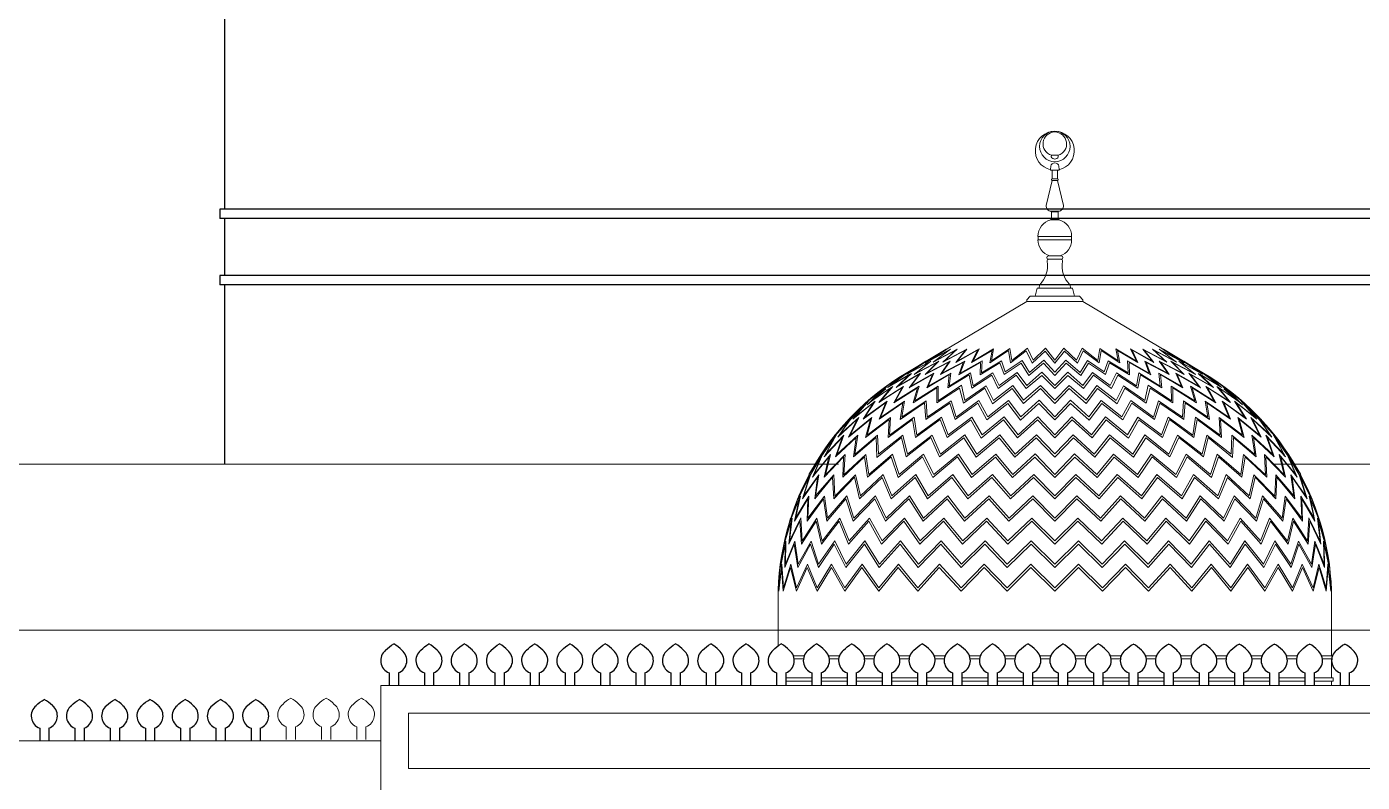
# Model space of a CAD drawing. Header units: inches. Extents: x -6210 to 141093, y -2740 to 21225.
# Drawn here: x 83499.3 to 83788.9, y -128.9 to 34.9 of the extents above; entities that cross this region are included whole.
import ezdxf

# ---------------------------------------------------------------- set-up
doc = ezdxf.new("R2010")
doc.units = ezdxf.units.IN
doc.header["$LTSCALE"] = 100
doc.header["$MEASUREMENT"] = 0
for name, color, linetype in [('car area', 53, 'Continuous'), ('dome', 40, 'Continuous'), ('pattern', 24, 'Continuous')]:
    doc.layers.add(name, color=color, linetype=linetype)

# ---------------------------------------------------------------- blocks, each defined once
blk = doc.blocks.new('A$C7441049B')
at = {"layer": 'pattern', "color": 6, "linetype": 'ByBlock', "lineweight": 25, "ltscale": 0.07}
for p, q in [((6.14, 2.75, -0.01), (6.14, 0)), ((8.14, 2.75, -0.01), (8.14, 0)), ((13.77, 2.75, -0.01), (13.77, 0, 0)), ((15.77, 2.75, -0.01), (15.77, 0, 0)), ((21.41, 2.75, -0.01), (21.41, 0, 0)), ((23.41, 2.75, -0.01), (23.41, 0, 0)), ((29.05, 2.75, -0.01), (29.05, 0)), ((31.05, 2.75, -0.01), (31.05, 0)), ((36.69, 2.75, -0.01), (36.69, 0, 0)), ((38.69, 2.75, -0.01), (38.69, 0, 0)), ((44.32, 2.75, -0.01), (44.32, 0)), ((46.32, 2.75, -0.01), (46.32, 0)), ((51.96, 2.75, -0.01), (51.96, 0)), ((53.96, 2.75, -0.01), (53.96, 0))]:
    blk.add_line(p, q, dxfattribs=at)
for centre, start, end in [((7.14, 5.41, -0.01), 128.2986, 249.4118), ((7.14, 5.41, -0.01), 290.5882, 51.7014), ((14.77, 5.41, -0.01), 128.2986, 249.4118), ((14.77, 5.41, -0.01), 290.5882, 51.7014), ((22.41, 5.41, -0.01), 128.2986, 249.4118), ((22.41, 5.41, -0.01), 290.5882, 51.7014), ((30.05, 5.41, -0.01), 128.2986, 249.4118), ((30.05, 5.41, -0.01), 290.5882, 51.7014), ((37.69, 5.41, -0.01), 128.2986, 249.4118), ((37.69, 5.41, -0.01), 290.5882, 51.7014), ((45.32, 5.41, -0.01), 128.2986, 249.4118), ((45.32, 5.41, -0.01), 290.5882, 51.7014), ((52.96, 5.41, -0.01), 128.2986, 249.4118), ((52.96, 5.41, -0.01), 290.5882, 51.7014)]:
    blk.add_arc(centre, 2.84, start, end, dxfattribs=at)
at = {"layer": 'pattern', "color": 6, "linetype": 'ByBlock', "lineweight": 25, "ltscale": 0.07, "extrusion": (0, 0, -1)}
for centre in [(10.06, 3.36, -0.01), (17.7, 3.36, -0.01), (25.34, 3.36, -0.01), (32.97, 3.36, -0.01), (40.61, 3.36, -0.01), (48.25, 3.36, -0.01), (55.89, 3.36, -0.01)]:
    blk.add_ellipse(centre, major_axis=(5.41, 3.32), ratio=1, start_param=4.432426, end_param=4.784303, dxfattribs=at)
at = {"layer": 'pattern', "color": 6, "linetype": 'ByBlock', "lineweight": 25, "ltscale": 0.07}
for centre in [(4.21, 3.36, -0.01), (11.85, 3.36, -0.01), (19.49, 3.36, -0.01), (27.13, 3.36, -0.01), (34.76, 3.36, -0.01), (42.4, 3.36, -0.01), (50.04, 3.36, -0.01)]:
    blk.add_ellipse(centre, major_axis=(-5.41, 3.32), ratio=1, start_param=4.432426, end_param=4.784303, dxfattribs=at)
blk = doc.blocks.new('dome')
at = {"layer": 'dome', "ltscale": 0.5}
for p, q in [((86039.46, 336.51, -0.03), (86039.46, 311.87, -0.03)), ((86280.14, 311.87, -0.03), (86038.77, 311.87, -0.03)), ((86038.77, 311.87, -0.03), (86038.77, 310.5, -0.03)), ((86280.14, 310.5, -0.03), (86038.77, 310.5, -0.03)), ((86039.46, 310.5, -0.03), (86039.46, 302.28, -0.03)), ((86280.14, 302.28, -0.03), (86038.77, 302.28, -0.03)), ((86038.77, 302.28, -0.03), (86038.77, 300.91, -0.03)), ((86280.14, 300.91, -0.03), (86038.77, 300.91, -0.03)), ((86039.46, 300.91, -0.03), (86039.46, 275, -0.03))]:
    blk.add_line(p, q, dxfattribs=at)
blk.add_arc((86153.31, 336.7, -0.03), 113.86, 120.825, 180.0925, dxfattribs=at)

msp = doc.modelspace()

# ---------------------------------------------------------------- linework, layer by layer
at = {"layer": 'car area', "linetype": 'Continuous', "lineweight": 0}
for p, q in [((83721.44445, 6.69961), (83721.46419, 7.03513)), ((83721.46419, 7.03513), (83722.20638, 7.03513)), ((83722.94856, 7.03513), (83722.20638, 7.03513)), ((83722.9683, 6.69961), (83722.94856, 7.03513)), ((83721.2842, 3.9753), (83721.3245, 4.66045)), ((83722.23175, 3.77987), (83721.46847, 3.77987)), ((83721.64189, 1.93395), (83721.64189, 3.77987)), ((83722.181, 3.77987), (83722.94428, 3.77987)), ((83722.77086, 1.93395), (83722.77086, 3.77987)), ((83723.12855, 3.9753), (83723.08825, 4.66045)), ((83720.3455, -3.85965), (83721.64189, 1.56477)), ((83722.20638, 1.93395), (83721.64189, 1.93395)), ((83722.20638, 1.56477), (83721.64189, 1.56477)), ((83722.20638, 1.93395), (83722.77086, 1.93395)), ((83722.20638, 1.56477), (83722.77086, 1.56477)), ((83724.06725, -3.85965), (83722.77086, 1.56477)), ((83721.44724, -5.26513), (83721.44724, -5.08054)), ((83722.20638, -5.08054), (83721.44724, -5.08054)), ((83722.20638, -5.26513), (83721.44724, -5.26513)), ((83721.49339, -6.74187), (83721.49339, -5.26513)), ((83722.20638, -5.08054), (83722.96551, -5.08054)), ((83722.20638, -5.26513), (83722.96551, -5.26513)), ((83722.91937, -6.74187), (83722.91937, -5.26513)), ((83722.96551, -5.26513), (83722.96551, -5.08054)), ((83721.3088, -6.97573), (83721.3088, -6.74187)), ((83722.20638, -6.74187), (83721.3088, -6.74187)), ((83722.20638, -6.97573), (83721.3088, -6.97573)), ((83722.20638, -6.74187), (83723.10396, -6.74187)), ((83722.20638, -6.97573), (83723.10396, -6.97573)), ((83723.10396, -6.97573), (83723.10396, -6.74187)), ((83722.20638, -10.5466), (83718.55426, -10.5466)), ((83722.20638, -11.28497), (83718.55426, -11.28497)), ((83718.6004, -11.28497), (83718.6004, -10.5466)), ((83722.20638, -10.5466), (83725.8585, -10.5466)), ((83722.20638, -11.28497), (83725.8585, -11.28497)), ((83725.81235, -11.28497), (83725.81235, -10.5466)), ((83722.20638, -14.79222), (83720.91302, -14.79222)), ((83722.20638, -15.53059), (83720.91302, -15.53059)), ((83722.20638, -14.79222), (83723.49974, -14.79222)), ((83722.20638, -15.53059), (83723.49974, -15.53059)), ((83717.95537, -23.53421), (83718.37232, -21.77505)), ((83718.37232, -21.77505), (83726.04043, -21.77505)), ((83718.75173, -21.77505), (83718.92674, -21.03668)), ((83725.48601, -21.03668), (83718.92674, -21.03668)), ((83725.66102, -21.77505), (83725.48601, -21.03668)), ((83726.45739, -23.53421), (83726.04043, -21.77505)), ((83716.10966, -24.65344), (83689.96362, -40.19091)), ((83716.10966, -24.28426), (83716.84803, -23.53421)), ((83716.10966, -24.65344), (83716.10966, -24.28426)), ((83728.30309, -24.65344), (83716.10966, -24.65344)), ((83716.84803, -23.53421), (83727.56472, -23.53421)), ((83728.30309, -24.28426), (83727.56472, -23.53421)), ((83728.30309, -24.65344), (83728.30309, -24.28426)), ((83728.30309, -24.65344), (83754.44913, -40.19091)), ((83385.26367, -59.92484), (83576.07449, -59.92484)), ((83576.07449, -59.92484), (83675.33009, -59.92484)), ((83769.44467, -59.92484), (84060.53987, -59.92484)), ((83774.14731, -59.92484), (84055.62797, -59.92484)), ((83662.20638, -89.16943), (83662.20638, -99.3425)), ((83782.20638, -89.16943), (83782.20638, -101.49289)), ((83072.70638, -95.92484), (84371.70638, -95.92484)), ((83667.87016, -101.49289), (83665.53604, -101.49289)), ((83667.69883, -102.17753), (83665.70737, -102.17753)), ((83675.50766, -101.49289), (83673.17353, -101.49289)), ((83675.33633, -102.17753), (83673.34487, -102.17753)), ((83683.13388, -101.49289), (83680.81103, -101.49289)), ((83682.96171, -102.17753), (83680.98237, -102.17753)), ((83690.77138, -101.49289), (83688.4348, -101.49289)), ((83690.59921, -102.17753), (83688.60698, -102.17753)), ((83698.40888, -101.49289), (83696.0723, -101.49289)), ((83698.23671, -102.17753), (83696.24448, -102.17753)), ((83706.04638, -101.49289), (83703.70981, -101.49289)), ((83705.87421, -102.17753), (83703.88198, -102.17753)), ((83713.68388, -101.49289), (83711.3473, -101.49289)), ((83713.51171, -102.17753), (83711.51948, -102.17753)), ((83721.32138, -101.49289), (83718.98481, -101.49289)), ((83721.14921, -102.17753), (83719.15698, -102.17753)), ((83728.95888, -101.49289), (83726.6223, -101.49289)), ((83728.78671, -102.17753), (83726.79448, -102.17753)), ((83736.58511, -101.49289), (83734.2598, -101.49289)), ((83736.41209, -102.17753), (83734.43198, -102.17753)), ((83744.22261, -101.49289), (83741.88358, -101.49289)), ((83744.04959, -102.17753), (83742.05659, -102.17753)), ((83751.86011, -101.49289), (83749.52108, -101.49289)), ((83751.68709, -102.17753), (83749.69409, -102.17753)), ((83759.49761, -101.49289), (83757.15858, -101.49289)), ((83759.32459, -102.17753), (83757.33159, -102.17753)), ((83767.1351, -101.49289), (83764.79608, -101.49289)), ((83766.96209, -102.17753), (83764.96909, -102.17753)), ((83774.77261, -101.49289), (83772.43359, -101.49289)), ((83774.59959, -102.17753), (83772.60659, -102.17753)), ((83782.41011, -101.49289), (83780.07108, -101.49289)), ((83782.23709, -102.17753), (83780.24409, -102.17753)), ((83782.20638, -102.17753), (83782.20638, -106.28535)), ((83661.86406, -106.28535), (83661.86406, -106.96998)), ((83661.88435, -106.28535), (83661.86406, -106.28535)), ((83661.88435, -106.96998), (83661.86406, -106.96998)), ((83669.52185, -106.28535), (83663.88435, -106.28535)), ((83669.52185, -106.96998), (83663.88435, -106.96998)), ((83677.15935, -106.28535), (83671.52185, -106.28535)), ((83677.15935, -106.96998), (83671.52185, -106.96998)), ((83684.78435, -106.28535), (83679.15935, -106.28535)), ((83684.78435, -106.96998), (83679.15935, -106.96998)), ((83692.42185, -106.28535), (83686.78435, -106.28535)), ((83692.42185, -106.96998), (83686.78435, -106.96998)), ((83700.05935, -106.28535), (83694.42185, -106.28535)), ((83700.05935, -106.96998), (83694.42185, -106.96998)), ((83707.69685, -106.28535), (83702.05935, -106.28535)), ((83707.69685, -106.96998), (83702.05935, -106.96998)), ((83715.33435, -106.28535), (83709.69685, -106.28535)), ((83715.33435, -106.96998), (83709.69685, -106.96998)), ((83722.97185, -106.28535), (83717.33435, -106.28535)), ((83722.97185, -106.96998), (83717.33435, -106.96998)), ((83730.60935, -106.28535), (83724.97185, -106.28535)), ((83730.60935, -106.96998), (83724.97185, -106.96998)), ((83738.23434, -106.28535), (83732.60935, -106.28535)), ((83738.23434, -106.96998), (83732.60935, -106.96998)), ((83745.87184, -106.28535), (83740.23434, -106.28535)), ((83745.87184, -106.96998), (83740.23434, -106.96998)), ((83753.50934, -106.28535), (83747.87184, -106.28535)), ((83753.50934, -106.96998), (83747.87184, -106.96998)), ((83761.14684, -106.28535), (83755.50934, -106.28535)), ((83761.14684, -106.96998), (83755.50934, -106.96998)), ((83768.78434, -106.28535), (83763.14684, -106.28535)), ((83768.78434, -106.96998), (83763.14684, -106.96998)), ((83776.42184, -106.28535), (83770.78434, -106.28535)), ((83776.42184, -106.96998), (83770.78434, -106.96998)), ((83782.5487, -106.28535), (83778.42184, -106.28535)), ((83782.5487, -106.96998), (83778.42184, -106.96998)), ((83782.20638, -106.96998), (83782.20638, -107.92484)), ((83782.5487, -106.28535), (83782.5487, -106.96998)), ((83576.07449, -107.92484), (83903.07449, -107.92484)), ((83576.07449, -155.92484), (83576.07449, -107.92484)), ((83582.07449, -113.92484), (83897.07449, -113.92484)), ((83582.07449, -125.92484), (83582.07449, -113.92484)), ((83555.5811, -116.91721, -0.02628), (83555.5811, -119.66282, -0.01401)), ((83557.5811, -116.91721, -0.02628), (83557.5811, -119.66282, -0.01401)), ((83563.2186, -116.91721, -0.02628), (83563.2186, -119.66282, -0.01401)), ((83565.2186, -116.91721, -0.02628), (83565.2186, -119.66282, -0.01401)), ((83570.8561, -116.9172, -0.02628), (83570.8561, -119.66281, -0.01401)), ((83572.8561, -116.9172, -0.02628), (83572.8561, -119.66281, -0.01401)), ((83072.70638, -119.92484), (83576.07449, -119.92484)), ((83582.07449, -125.92484), (83897.07449, -125.92484))]:
    msp.add_line(p, q, dxfattribs=at)
for points in [[(83722.20638, -40.01949), (83719.83807, -37.402), (83716.72618, -40.04249), (83715.15156, -37.44834), (83711.47069, -39.93209), (83710.6384, -37.508), (83706.32386, -40.14494), (83706.44512, -37.55802), (83701.72269, -40.18675), (83702.71075, -37.5938), (83697.73602, -40.20919), (83699.55398, -37.61782), (83694.45586, -40.23729), (83697.07163, -37.63331), (83691.99906, -40.25603), (83695.33834, -37.64263), (83690.4432, -40.26683), (83694.40666, -37.64664), (83690.0033, -40.28035), (83694.24283, -37.64796)], [(83722.20638, -38.07962), (83720.12053, -35.44945), (83717.29955, -38.05336), (83716.0304, -35.40311), (83712.57027, -37.99612), (83712.18586, -35.30378), (83708.12541, -37.97678), (83708.60471, -35.29342), (83704.17109, -37.89701), (83705.46047, -35.25765), (83700.72121, -37.86754), (83702.80992, -35.23363), (83697.90295, -37.84814), (83700.72791, -35.21813), (83695.79747, -37.83597), (83699.27471, -35.20882), (83694.4663, -37.82915), (83698.4929, -35.20425), (83694.12795, -38.03405), (83698.35589, -35.20633)], [(83722.20638, -37.39498), (83720.21754, -34.77884), (83717.48175, -37.42124), (83716.27873, -34.82518), (83712.88161, -37.44796), (83712.47997, -34.88484), (83708.49266, -37.5348), (83708.94665, -34.93487), (83704.51264, -37.57759), (83705.79829, -34.97064), (83701.0536, -37.60706), (83703.13627, -34.99466), (83698.22161, -37.5926), (83701.04277, -35.01015), (83696.10757, -37.63863), (83699.58095, -35.01947), (83694.76912, -37.64577), (83698.7944, -35.02404), (83694.30605, -37.64767), (83698.65701, -35.02481)], [(83722.20638, -37.39498), (83724.19522, -34.77884), (83726.931, -37.42124), (83728.13402, -34.82518), (83731.53114, -37.44796), (83731.93279, -34.88484), (83735.92009, -37.5348), (83735.46611, -34.93487), (83739.90011, -37.57759), (83738.61446, -34.97064), (83743.35915, -37.60706), (83741.27649, -34.99466), (83746.19115, -37.5926), (83743.36999, -35.01015), (83748.30518, -37.63863), (83744.83181, -35.01947), (83749.64363, -37.64577), (83745.61835, -35.02404), (83750.1067, -37.64767), (83745.75575, -35.02481)], [(83722.20638, -38.07962), (83724.29223, -35.44945), (83727.11321, -38.05336), (83728.38236, -35.40311), (83731.84248, -37.99612), (83732.2269, -35.30378), (83736.28735, -37.97678), (83735.80804, -35.29342), (83740.24166, -37.89701), (83738.95228, -35.25765), (83743.69155, -37.86754), (83741.60283, -35.23363), (83746.5098, -37.84814), (83743.68484, -35.21813), (83748.61528, -37.83597), (83745.13804, -35.20882), (83749.94645, -37.82915), (83745.91986, -35.20425), (83750.2848, -38.03405), (83746.05687, -35.20633)], [(83722.20638, -40.01949), (83724.57468, -37.402), (83727.68657, -40.04249), (83729.2612, -37.44834), (83732.94207, -39.93209), (83733.77436, -37.508), (83738.0889, -40.14494), (83737.96764, -37.55802), (83742.69006, -40.18675), (83741.702, -37.5938), (83746.67673, -40.20919), (83744.85877, -37.61782), (83749.95689, -40.23729), (83747.34113, -37.63331), (83752.41369, -40.25603), (83749.07441, -37.64263), (83753.96956, -40.26683), (83750.00609, -37.64664), (83754.40945, -40.28035), (83750.16992, -37.64796)], [(83722.20638, -43.5564), (83719.41624, -40.70413), (83715.98452, -43.54318), (83713.81744, -40.67193), (83709.93902, -43.50927), (83708.51769, -40.62631), (83704.22667, -43.46629), (83703.6364, -40.57726), (83699.00439, -43.42477), (83699.31116, -40.5342), (83694.43171, -43.39085), (83695.663, -40.50091), (83690.6479, -43.36562), (83692.79577, -40.47751), (83687.78945, -43.34865), (83690.79321, -40.46278), (83685.96668, -43.33879), (83689.71439, -40.45594), (83685.32795, -43.33541), (83689.52543, -40.47688)], [(83722.20638, -42.87176), (83719.41624, -40.01949), (83716.1172, -42.8853), (83714.02659, -40.06634), (83710.17595, -42.91988), (83708.80464, -40.12003), (83704.52903, -42.96348), (83703.95693, -40.16719), (83699.3379, -43.00531), (83699.639, -40.20354), (83694.7739, -43.0393), (83695.99891, -40.2245), (83690.98773, -43.06447), (83693.11906, -40.24774), (83688.12345, -43.08136), (83691.10475, -40.26234), (83686.29564, -43.09114), (83690.02262, -40.26785), (83685.6549, -43.0945), (83689.83005, -40.27086)], [(83722.20638, -40.70413), (83719.74106, -38.0726), (83716.57596, -40.68902), (83714.90322, -38.02626), (83711.19851, -40.47906), (83710.31644, -37.9666), (83706.01574, -40.60148), (83706.10319, -37.91658), (83701.39615, -40.55446), (83702.37293, -37.88081), (83697.39552, -40.51627), (83699.22764, -37.85679), (83694.12602, -40.48803), (83696.75677, -37.84129), (83691.68206, -40.46915), (83695.0321, -37.83197), (83690.13594, -40.45824), (83694.10371, -37.82772), (83689.59978, -40.45451), (83693.94194, -37.82677)], [(83722.20638, -40.70413), (83724.67169, -38.0726), (83727.83679, -40.68902), (83729.50953, -38.02626), (83733.21424, -40.47906), (83734.09632, -37.9666), (83738.39701, -40.60148), (83738.30957, -37.91658), (83743.0166, -40.55446), (83742.03982, -37.88081), (83747.01723, -40.51627), (83745.18512, -37.85679), (83750.28673, -40.48803), (83747.65598, -37.84129), (83752.73069, -40.46915), (83749.38065, -37.83197), (83754.27681, -40.45824), (83750.30904, -37.82772), (83754.81297, -40.45451), (83750.47082, -37.82677)], [(83722.20638, -42.87176), (83724.99652, -40.01949), (83728.29556, -42.8853), (83730.38616, -40.06634), (83734.2368, -42.91988), (83735.60812, -40.12003), (83739.88372, -42.96348), (83740.45583, -40.16719), (83745.07486, -43.00531), (83744.77376, -40.20354), (83749.63886, -43.0393), (83748.41384, -40.2245), (83753.42502, -43.06447), (83751.29369, -40.24774), (83756.28931, -43.08136), (83753.30801, -40.26234), (83758.11711, -43.09114), (83754.39013, -40.26785), (83758.75786, -43.0945), (83754.5827, -40.27086)], [(83722.20638, -43.5564), (83724.99652, -40.70413), (83728.42824, -43.54318), (83730.59531, -40.67193), (83734.47373, -43.50927), (83735.89506, -40.62631), (83740.18608, -43.46629), (83740.77635, -40.57726), (83745.40837, -43.42477), (83745.10159, -40.5342), (83749.98105, -43.39085), (83748.74975, -40.50091), (83753.76486, -43.36562), (83751.61698, -40.47751), (83756.6233, -43.34865), (83753.61954, -40.46278), (83758.44608, -43.33879), (83754.69836, -40.45594), (83759.08481, -43.33541), (83754.88732, -40.47688)], [(83722.20638, -46.78179), (83719.1198, -43.5564), (83715.4262, -46.78179), (83712.93113, -43.52819), (83708.66749, -46.8507), (83707.03095, -43.48814), (83702.39199, -46.70486), (83701.54559, -43.44492), (83696.59441, -46.66917), (83696.61015, -43.42863), (83691.50401, -46.63976), (83692.4321, -43.37714), (83687.28098, -46.61774), (83689.09541, -43.35618), (83684.08715, -46.6028), (83686.74298, -43.3429), (83682.04983, -46.59407), (83685.58231, -43.63289), (83681.52618, -47.07622), (83685.09907, -43.48253)], [(83722.20638, -46.09716), (83719.1198, -42.87176), (83715.4262, -46.09716), (83713.12036, -42.90061), (83708.9285, -46.13825), (83707.30549, -42.94135), (83702.67878, -46.17565), (83701.97603, -42.83083), (83696.91678, -46.21172), (83696.94978, -43.04506), (83691.84169, -46.24128), (83692.77393, -43.05299), (83687.62308, -46.26333), (83689.43242, -43.07387), (83684.429, -46.27823), (83687.07419, -43.08707), (83682.39033, -46.28693), (83685.79614, -43.09369), (83681.67328, -46.28992), (83685.57221, -43.09481)], [(83722.20638, -46.09716), (83725.29296, -42.87176), (83728.98655, -46.09716), (83731.29239, -42.90061), (83735.48426, -46.13825), (83737.10727, -42.94135), (83741.73398, -46.17565), (83742.43672, -42.83083), (83747.49597, -46.21172), (83747.46297, -43.04506), (83752.57107, -46.24128), (83751.63882, -43.05299), (83756.78968, -46.26333), (83754.98033, -43.07387), (83759.98375, -46.27823), (83757.33857, -43.08707), (83762.02242, -46.28693), (83758.61662, -43.09369), (83762.73947, -46.28992), (83758.84055, -43.09481)], [(83722.20638, -46.78179), (83725.29296, -43.5564), (83728.98655, -46.78179), (83731.48162, -43.52819), (83735.74527, -46.8507), (83737.38181, -43.48814), (83742.02077, -46.70486), (83742.86717, -43.44492), (83747.81835, -46.66917), (83747.8026, -43.42863), (83752.90874, -46.63976), (83751.98066, -43.37714), (83757.13178, -46.61774), (83755.31734, -43.35618), (83760.32561, -46.6028), (83757.66978, -43.3429), (83762.36292, -46.59407), (83758.83044, -43.63289), (83762.88658, -47.07622), (83759.31368, -43.48253)], [(83722.20638, -49.66943), (83718.83997, -46.10011), (83714.85128, -49.67894), (83712.18161, -46.12177), (83707.67611, -49.70339), (83705.75358, -46.15664), (83700.84362, -49.73447), (83699.72683, -46.19422), (83694.55185, -49.76467), (83694.28491, -46.22738), (83689.02311, -49.78966), (83689.61394, -46.25325), (83684.43763, -49.80849), (83685.88887, -46.27161), (83680.9743, -49.82134), (83683.25869, -46.2833), (83678.76823, -49.82889), (83681.83323, -46.28919), (83677.99151, -49.83151), (83681.58348, -46.29019)], [(83722.20638, -49.66943), (83725.57279, -46.10011), (83729.56147, -49.67894), (83732.23114, -46.12177), (83736.73665, -49.70339), (83738.65917, -46.15664), (83743.56913, -49.73447), (83744.68592, -46.19422), (83749.86091, -49.76467), (83750.12784, -46.22738), (83755.38964, -49.78966), (83754.79881, -46.25325), (83759.97512, -49.80849), (83758.52389, -46.27161), (83763.43846, -49.82134), (83761.15406, -46.2833), (83765.64453, -49.82889), (83762.57953, -46.28919), (83766.42125, -49.83151), (83762.82927, -46.29019)], [(83722.20638, -50.35407), (83718.77708, -46.77892), (83714.73522, -50.37085), (83712.00574, -46.75778), (83707.47264, -50.32099), (83705.49527, -46.72358), (83700.57623, -50.29052), (83699.41912, -46.68651), (83694.24601, -50.26075), (83693.95304, -46.65361), (83688.69697, -50.23597), (83689.27315, -46.62782), (83684.10182, -50.21724), (83685.54658, -46.60944), (83680.63442, -50.20441), (83682.91752, -46.59771), (83678.42687, -50.19685), (83681.49322, -46.59179), (83677.82096, -50.35407), (83681.23012, -46.63857)], [(83722.20638, -50.35407), (83725.63567, -46.77892), (83729.67753, -50.37085), (83732.40701, -46.75778), (83736.94011, -50.32099), (83738.91748, -46.72358), (83743.83652, -50.29052), (83744.99364, -46.68651), (83750.16674, -50.26075), (83750.45971, -46.65361), (83755.71578, -50.23597), (83755.13961, -46.62782), (83760.31093, -50.21724), (83758.86617, -46.60944), (83763.77834, -50.20441), (83761.49524, -46.59771), (83765.98588, -50.19685), (83762.91953, -46.59179), (83766.59179, -50.35407), (83763.18263, -46.63857)], [(83722.20638, -54.24416), (83718.46452, -50.3517), (83714.13015, -54.23688), (83711.07417, -50.3343), (83706.25945, -54.28417), (83703.96525, -50.30605), (83698.839, -54.19373), (83697.33015, -50.27524), (83692.02839, -54.1698), (83691.36597, -50.24766), (83686.07968, -54.14961), (83686.26824, -50.22583), (83681.17071, -54.13416), (83682.21791, -50.21012), (83677.47834, -54.12344), (83679.36662, -50.20001), (83675.13319, -54.11707), (83677.8244, -50.19487), (83674.30734, -54.11504), (83677.55442, -50.19399)], [(83722.20638, -53.55952), (83718.52161, -49.67186), (83714.22973, -53.56705), (83711.2349, -49.68975), (83706.46155, -53.58648), (83704.20424, -49.71865), (83699.08303, -53.61135), (83697.61949, -49.74999), (83692.31196, -53.63573), (83691.68367, -49.77789), (83686.38684, -53.65619), (83686.60018, -49.79986), (83681.49128, -53.67179), (83682.55622, -49.81562), (83677.80616, -53.68257), (83679.70744, -49.82574), (83675.46458, -53.68896), (83678.16573, -49.83118), (83674.57871, -53.64292), (83677.89616, -49.83175)], [(83722.20638, -53.55952), (83725.89114, -49.67186), (83730.18302, -53.56705), (83733.17785, -49.68975), (83737.9512, -53.58648), (83740.20852, -49.71865), (83745.32972, -53.61135), (83746.79327, -49.74999), (83752.1008, -53.63573), (83752.72908, -49.77789), (83758.02592, -53.65619), (83757.81258, -49.79986), (83762.92148, -53.67179), (83761.85653, -49.81562), (83766.6066, -53.68257), (83764.70531, -49.82574), (83768.94817, -53.68896), (83766.24703, -49.83118), (83769.83404, -53.64292), (83766.5166, -49.83175)], [(83722.20638, -54.24416), (83725.94823, -50.3517), (83730.2826, -54.23688), (83733.33859, -50.3343), (83738.1533, -54.28417), (83740.4475, -50.30605), (83745.57375, -54.19373), (83747.08261, -50.27524), (83752.38437, -54.1698), (83753.04678, -50.24766), (83758.33308, -54.14961), (83758.14451, -50.22583), (83763.24205, -54.13416), (83762.19484, -50.21012), (83766.93441, -54.12344), (83765.04613, -50.20001), (83769.27956, -54.11707), (83766.58836, -50.19487), (83770.10541, -54.11504), (83766.85833, -50.19399)], [(83722.20638, -58.42042), (83718.15926, -54.2423), (83713.55847, -58.41498), (83710.16907, -54.22855), (83705.16473, -58.40079), (83702.49276, -54.20613), (83697.23391, -58.38238), (83695.34417, -54.18147), (83690.00058, -58.36401), (83688.9385, -54.15916), (83683.64681, -58.46842), (83683.48293, -54.14127), (83678.53597, -58.33595), (83679.16325, -54.12823), (83674.65739, -58.32731), (83676.10137, -54.18342), (83672.19935, -58.3221), (83674.49394, -54.11539), (83671.49008, -58.42042), (83674.23017, -54.13569)], [(83722.20638, -57.73579), (83718.21004, -53.56145), (83713.64488, -57.74144), (83710.31297, -53.57563), (83705.32524, -57.75612), (83702.70927, -53.59866), (83697.45063, -57.77509), (83695.6103, -53.62386), (83690.25612, -57.79392), (83689.23543, -53.64653), (83683.98931, -57.81001), (83683.79779, -53.66461), (83678.83242, -57.82246), (83679.48803, -53.67775), (83674.96321, -57.83121), (83676.46093, -53.68628), (83672.51022, -57.83646), (83674.82618, -53.69065), (83671.64644, -57.8383), (83674.5402, -53.69139)], [(83722.20638, -57.73579), (83726.20271, -53.56145), (83730.76787, -57.74144), (83734.09979, -53.57563), (83739.08751, -57.75612), (83741.70348, -53.59866), (83746.96212, -57.77509), (83748.80245, -53.62386), (83754.15664, -57.79392), (83755.17732, -53.64653), (83760.42344, -57.81001), (83760.61497, -53.66461), (83765.58034, -57.82246), (83764.92472, -53.67775), (83769.44954, -57.83121), (83767.95182, -53.68628), (83771.90254, -57.83646), (83769.58657, -53.69065), (83772.76631, -57.8383), (83769.87255, -53.69139)], [(83722.20638, -58.42042), (83726.25349, -54.2423), (83730.85428, -58.41498), (83734.24368, -54.22855), (83739.24803, -58.40079), (83741.91999, -54.20613), (83747.17885, -58.38238), (83749.06858, -54.18147), (83754.41217, -58.36401), (83755.47426, -54.15916), (83760.76594, -58.46842), (83760.92982, -54.14127), (83765.87678, -58.33595), (83765.2495, -54.12823), (83769.75537, -58.32731), (83768.31139, -54.18342), (83772.2134, -58.3221), (83769.91881, -54.11539), (83772.92267, -58.42042), (83770.18258, -54.13569)], [(83722.20638, -62.16425), (83717.9162, -57.73723), (83713.1172, -62.1682), (83709.44732, -57.74791), (83704.30421, -62.17858), (83701.31658, -57.76539), (83695.99362, -62.19216), (83693.75665, -57.78472), (83688.43423, -62.20587), (83686.99881, -57.80238), (83681.87698, -62.21788), (83681.25966, -57.81671), (83676.50063, -62.22738), (83676.72776, -57.82729), (83672.47778, -62.23419), (83673.55345, -57.83425), (83669.93203, -62.23834), (83671.84218, -57.83785), (83668.89415, -62.16425), (83671.54302, -57.83847)], [(83722.20638, -62.16425), (83726.49655, -57.73723), (83731.29555, -62.1682), (83734.96543, -57.74791), (83740.10855, -62.17858), (83743.09617, -57.76539), (83748.41913, -62.19216), (83750.65611, -57.78472), (83755.97852, -62.20587), (83757.41395, -57.80238), (83762.53577, -62.21788), (83763.1531, -57.81671), (83767.91213, -62.22738), (83767.68499, -57.82729), (83771.93498, -62.23419), (83770.8593, -57.83425), (83774.48072, -62.23834), (83772.57058, -57.83785), (83775.51861, -62.16425), (83772.86973, -57.83847)], [(83722.20638, -62.84888), (83717.87221, -58.41903), (83713.04486, -62.8451), (83709.32187, -58.40873), (83704.16846, -62.83515), (83701.12563, -58.39181), (83695.79485, -62.8673), (83693.51856, -58.373), (83688.21227, -62.80879), (83686.72927, -58.35572), (83681.62988, -62.79709), (83680.97012, -58.34163), (83676.23679, -62.78779), (83676.42599, -58.33119), (83672.20334, -62.78111), (83673.21938, -58.36488), (83669.65164, -62.77702), (83671.53005, -58.32072), (83668.89415, -62.84888), (83671.2422, -58.32973)], [(83722.20638, -62.84888), (83726.54054, -58.41903), (83731.36789, -62.8451), (83735.09089, -58.40873), (83740.24429, -62.83515), (83743.28713, -58.39181), (83748.61791, -62.8673), (83750.89419, -58.373), (83756.20048, -62.80879), (83757.68348, -58.35572), (83762.78288, -62.79709), (83763.44264, -58.34163), (83768.17597, -62.78779), (83767.98677, -58.33119), (83772.20941, -62.78111), (83771.19338, -58.36488), (83774.76111, -62.77702), (83772.8827, -58.32072), (83775.51861, -62.84888), (83773.17055, -58.32973)], [(83722.20638, -67.49351), (83717.61373, -62.84791), (83712.60781, -67.49115), (83708.56178, -62.84073), (83703.32223, -67.48483), (83699.90672, -62.8288), (83694.60137, -67.47637), (83691.90258, -62.81531), (83686.70457, -67.46754), (83684.78682, -62.80267), (83679.8809, -67.45948), (83678.77266, -62.79212), (83674.30481, -67.45287), (83674.04146, -62.78412), (83670.14236, -67.44798), (83670.73636, -62.77874), (83667.5123, -67.44493), (83668.95741, -62.77592), (83666.58629, -67.44384), (83668.66666, -62.78869)], [(83722.20638, -66.80887), (83717.6505, -62.16526), (83712.66529, -66.81137), (83708.67054, -62.1527), (83703.4313, -66.81804), (83700.06921, -62.18518), (83694.75254, -66.82692), (83692.10797, -62.19915), (83686.88788, -66.83614), (83685.02258, -62.21216), (83680.08786, -66.8445), (83679.02903, -62.22297), (83674.52835, -66.85131), (83674.31126, -62.23112), (83670.34829, -66.8207), (83671.01429, -62.23659), (83667.75323, -66.85945), (83669.23934, -62.23945), (83666.73705, -66.82149), (83668.92922, -62.23995)], [(83722.20638, -66.80887), (83726.76226, -62.16526), (83731.74747, -66.81137), (83735.74221, -62.1527), (83740.98146, -66.81804), (83744.34355, -62.18518), (83749.66022, -66.82692), (83752.30478, -62.19915), (83757.52487, -66.83614), (83759.39017, -62.21216), (83764.3249, -66.8445), (83765.38373, -62.22297), (83769.8844, -66.85131), (83770.10149, -62.23112), (83774.06446, -66.8207), (83773.39847, -62.23659), (83776.65952, -66.85945), (83775.17341, -62.23945), (83777.6757, -66.82149), (83775.48353, -62.23995)], [(83722.20638, -67.49351), (83726.79902, -62.84791), (83731.80494, -67.49115), (83735.85098, -62.84073), (83741.09052, -67.48483), (83744.50603, -62.8288), (83749.81138, -67.47637), (83752.51017, -62.81531), (83757.70819, -67.46754), (83759.62593, -62.80267), (83764.53186, -67.45948), (83765.64009, -62.79212), (83770.10794, -67.45287), (83770.37129, -62.78412), (83774.27039, -67.44798), (83773.6764, -62.77874), (83776.90045, -67.44493), (83775.45534, -62.77592), (83777.82646, -67.44384), (83775.74609, -62.78869)], [(83722.20638, -72.31651), (83717.40774, -67.49351), (83712.2634, -72.31527), (83707.91384, -67.49817), (83702.6538, -72.31186), (83698.87335, -67.48075), (83693.64739, -72.30713), (83690.53761, -67.4719), (83685.5107, -72.30198), (83683.15082, -67.46335), (83678.49148, -72.29698), (83676.92519, -67.45597), (83672.76533, -72.2927), (83672.03848, -67.4502), (83668.49559, -72.28941), (83668.63003, -67.44622), (83665.79965, -72.2873), (83666.7921, -67.46954), (83664.85028, -72.28653), (83666.51284, -67.4562)], [(83722.20638, -71.63188), (83717.40774, -66.80887), (83712.30535, -71.63322), (83707.99939, -66.8143), (83702.73455, -71.63689), (83699.00473, -66.82233), (83693.76112, -71.64195), (83690.70607, -66.83159), (83685.65101, -71.64743), (83683.34697, -66.84049), (83678.65266, -71.65268), (83677.14122, -66.84812), (83672.94192, -71.65715), (83672.26814, -66.85405), (83668.68288, -71.66057), (83668.86829, -66.85813), (83665.99337, -71.66276), (83667.03978, -66.86029), (83665.04624, -71.66355), (83666.72043, -66.86067)], [(83722.20638, -71.63188), (83727.00501, -66.80887), (83732.1074, -71.63322), (83736.41337, -66.8143), (83741.6782, -71.63689), (83745.40803, -66.82233), (83750.65163, -71.64195), (83753.70669, -66.83159), (83758.76174, -71.64743), (83761.06579, -66.84049), (83765.76009, -71.65268), (83767.27154, -66.84812), (83771.47083, -71.65715), (83772.14462, -66.85405), (83775.72987, -71.66057), (83775.54446, -66.85813), (83778.41938, -71.66276), (83777.37298, -66.86029), (83779.36651, -71.66355), (83777.69232, -66.86067)], [(83722.20638, -72.31651), (83727.00501, -67.49351), (83732.14935, -72.31527), (83736.49891, -67.49817), (83741.75895, -72.31186), (83745.5394, -67.48075), (83750.76537, -72.30713), (83753.87514, -67.4719), (83758.90206, -72.30198), (83761.26194, -67.46335), (83765.92127, -72.29698), (83767.48756, -67.45597), (83771.64742, -72.2927), (83772.37428, -67.4502), (83775.91716, -72.28941), (83775.78272, -67.44622), (83778.6131, -72.2873), (83777.62065, -67.46954), (83779.56248, -72.28653), (83777.89991, -67.4562)], [(83722.20638, -77.27866), (83717.21919, -72.3162), (83712.02481, -77.2782), (83707.40427, -72.31379), (83702.1856, -77.27686), (83698.05681, -72.30961), (83692.97055, -77.29246), (83689.45749, -72.30455), (83684.65401, -77.29176), (83681.85306, -72.2994), (83677.48472, -77.26987), (83675.45528, -72.29474), (83671.63788, -77.2675), (83670.4401, -72.29092), (83667.27949, -77.26555), (83666.94521, -72.2882), (83664.52808, -77.26425), (83665.06686, -72.28672), (83663.55884, -77.26376), (83664.767, -72.29817)], [(83722.20638, -76.59403), (83717.24049, -71.63222), (83712.05073, -76.59455), (83707.46631, -71.63482), (83702.23675, -76.59607), (83698.15483, -71.63931), (83693.04639, -76.5983), (83689.58535, -71.6447), (83684.75045, -76.60093), (83682.00458, -71.65014), (83677.59562, -76.60371), (83675.6248, -71.65503), (83671.76221, -76.60624), (83670.6226, -71.659), (83667.41363, -76.6083), (83667.1505, -71.61601), (83664.66834, -76.60968), (83665.26228, -71.66335), (83663.62919, -76.59403), (83664.93507, -71.66362)], [(83722.20638, -76.59403), (83727.17227, -71.63222), (83732.36203, -76.59455), (83736.94644, -71.63482), (83742.176, -76.59607), (83746.25793, -71.63931), (83751.36637, -76.5983), (83754.8274, -71.6447), (83759.66231, -76.60093), (83762.40818, -71.65014), (83766.81713, -76.60371), (83768.78796, -71.65503), (83772.65055, -76.60624), (83773.79015, -71.659), (83776.99912, -76.6083), (83777.26225, -71.61601), (83779.74442, -76.60968), (83779.15048, -71.66335), (83780.78356, -76.59403), (83779.47768, -71.66362)], [(83722.20638, -77.27866), (83727.19356, -72.3162), (83732.38794, -77.2782), (83737.00848, -72.31379), (83742.22716, -77.27686), (83746.35595, -72.30961), (83751.4422, -77.29246), (83754.95527, -72.30455), (83759.75874, -77.29176), (83762.5597, -72.2994), (83766.92803, -77.26987), (83768.95747, -72.29474), (83772.77487, -77.2675), (83773.97265, -72.29092), (83777.13327, -77.26555), (83777.46755, -72.2882), (83779.88468, -77.26425), (83779.3459, -72.28672), (83780.85392, -77.26376), (83779.64575, -72.29817)], [(83722.20638, -82.33959), (83717.10472, -77.27866), (83711.90646, -82.33959), (83707.04788, -77.27762), (83701.93439, -82.33932), (83697.48216, -77.27592), (83692.596, -82.33891), (83688.6888, -77.27367), (83684.16142, -82.33827), (83680.91824, -77.27114), (83676.87753, -82.33739), (83674.38426, -77.26865), (83670.93674, -82.33644), (83669.26424, -77.26645), (83666.50604, -82.33556), (83665.69716, -77.26481), (83663.70805, -82.33493), (83663.78026, -77.26388), (83662.72188, -82.33469), (83663.48742, -77.27974)], [(83722.20638, -81.65495), (83717.10472, -76.59403), (83711.90646, -81.65495), (83707.08676, -76.5952), (83701.94421, -81.65495), (83697.54504, -76.59711), (83692.6286, -81.65583), (83688.77318, -76.5996), (83684.20635, -81.6566), (83681.02112, -76.60234), (83676.93495, -81.65761), (83674.50231, -76.60502), (83671.00499, -81.65868), (83669.39394, -76.60735), (83666.58279, -81.65965), (83665.83483, -76.60909), (83663.79033, -81.66034), (83663.92217, -76.61006), (83662.82707, -81.66501), (83663.58825, -76.61015)], [(83722.20638, -81.65495), (83727.30803, -76.59403), (83732.50629, -81.65495), (83737.32599, -76.5952), (83742.46854, -81.65495), (83746.86771, -76.59711), (83751.78415, -81.65583), (83755.63957, -76.5996), (83760.20641, -81.6566), (83763.39163, -76.60234), (83767.4778, -81.65761), (83769.91044, -76.60502), (83773.40776, -81.65868), (83775.01882, -76.60735), (83777.82996, -81.65965), (83778.57793, -76.60909), (83780.62243, -81.66034), (83780.49058, -76.61006), (83781.58568, -81.66501), (83780.8245, -76.61015)], [(83722.20638, -82.33959), (83727.30803, -77.27866), (83732.50629, -82.33959), (83737.36488, -77.27762), (83742.47836, -82.33932), (83746.93059, -77.27592), (83751.81676, -82.33891), (83755.72395, -77.27367), (83760.25133, -82.33827), (83763.49451, -77.27114), (83767.53523, -82.33739), (83770.0285, -77.26865), (83773.47601, -82.33644), (83775.14851, -77.26645), (83777.90671, -82.33556), (83778.7156, -77.26481), (83780.70471, -82.33493), (83780.63249, -77.26388), (83781.69087, -82.33469), (83780.92533, -77.27974)], [(83722.20638, -87.45811), (83717.03801, -82.33959), (83711.89746, -87.45811), (83706.86685, -82.33959), (83701.90541, -87.45811), (83697.16807, -82.33914), (83692.52548, -87.45811), (83688.25121, -82.33861), (83684.03427, -87.45811), (83680.3645, -82.33784), (83676.68121, -87.45811), (83673.7583, -82.33959), (83670.67525, -87.45811), (83668.52396, -82.33598), (83666.18293, -87.45797), (83664.89701, -82.33521), (83663.34612, -87.45786), (83662.94745, -82.33475), (83662.34557, -87.45781), (83662.60937, -82.33737)], [(83722.20638, -86.77348), (83717.03801, -81.65495), (83711.89746, -86.77348), (83706.86685, -81.65495), (83701.90541, -86.77348), (83697.19458, -81.65554), (83692.52548, -86.77348), (83688.29008, -81.65619), (83684.03427, -86.77348), (83680.41592, -81.6571), (83676.68121, -86.77348), (83673.7583, -81.65495), (83670.67525, -86.77348), (83668.59679, -81.65919), (83666.19982, -86.77377), (83664.97692, -81.66004), (83663.36775, -86.77392), (83663.03125, -81.66054), (83662.36897, -86.77399), (83662.61179, -82.29497)], [(83722.20638, -86.77348), (83727.37475, -81.65495), (83732.51529, -86.77348), (83737.5459, -81.65495), (83742.50735, -86.77348), (83747.21818, -81.65554), (83751.88728, -86.77348), (83756.12267, -81.65619), (83760.37848, -86.77348), (83763.99684, -81.6571), (83767.73154, -86.77348), (83770.65445, -81.65495), (83773.73751, -86.77348), (83775.81596, -81.65919), (83778.21294, -86.77377), (83779.43583, -81.66004), (83781.045, -86.77392), (83781.3815, -81.66054), (83782.04378, -86.77399), (83781.80097, -82.29497)], [(83722.20638, -87.45811), (83727.37475, -82.33959), (83732.51529, -87.45811), (83737.5459, -82.33959), (83742.50735, -87.45811), (83747.24468, -82.33914), (83751.88728, -87.45811), (83756.16154, -82.33861), (83760.37848, -87.45811), (83764.04826, -82.33784), (83767.73154, -87.45811), (83770.65445, -82.33959), (83773.73751, -87.45811), (83775.8888, -82.33598), (83778.22982, -87.45797), (83779.51575, -82.33521), (83781.06663, -87.45786), (83781.4653, -82.33475), (83782.06719, -87.45781), (83781.80339, -82.33737)]]:
    msp.add_lwpolyline(points, dxfattribs=at)
for centre, radius, start, end in [((83722.23175, 8.02549), 4.24561, 90, 257.3636523), ((83722.23175, 8.94844), 3.32265, 90, 269.5623784), ((83722.23175, 9.50222), 2.58429, 90.56266, 252.7210071), ((83722.181, 8.94844), 3.32265, 270.4376216, 90), ((83722.181, 8.02549), 4.24561, 282.6363477, 90), ((83722.181, 9.50222), 2.58429, 287.2789929, 89.43734), ((83722.23175, 7.08442), 0.87631, 206.0479493, 268.3404788), ((83722.181, 7.08442), 0.87631, 271.6595212, 333.9520507), ((83721.46847, 3.96446), 0.18459, 176.6335393, 270), ((83722.23175, 4.47879), 0.92526, 91.5717031, 168.6771959), ((83722.181, 4.47879), 0.92526, 11.3228041, 88.4282969), ((83722.94428, 3.96446), 0.18459, 270, 3.3664607), ((83721.64189, 1.74936), 0.18459, 90, 270), ((83722.77086, 1.74936), 0.18459, 270, 90), ((83721.44724, -3.97299), 1.10755, 174.1265465, 270), ((83722.96551, -3.97299), 1.10755, 270, 5.8734535), ((83722.24609, -10.5466), 3.69184, 104.707459, 180), ((83722.16666, -10.5466), 3.69184, 0, 75.292541), ((83722.24609, -11.28497), 3.69184, 180, 251.8051277), ((83722.16666, -11.28497), 3.69184, 288.1948723, 0), ((83714.83901, -16.92737), 5.79621, 314.8491409, 9.5944037), ((83720.83358, -15.1614), 0.36918, 90, 270), ((83720.91816, -15.89977), 0.36918, 90, 189.5944037), ((83723.49459, -15.89977), 0.36918, 350.4055963, 90), ((83723.57917, -15.1614), 0.36918, 270, 90), ((83729.57374, -16.92737), 5.79621, 170.4055963, 225.1508591), ((83719.13485, -89.07751), 56.92855, 120.8250447, 180.0925144), ((83725.2779, -89.07751), 56.92855, 359.9074856, 59.1749553), ((83556.5811, -114.25509, -0.02709), 2.84375, 128.2985888, 249.4118185), ((83556.5811, -114.25509, -0.02709), 2.84375, 290.5881608, 51.7014138), ((83564.2186, -114.25509, -0.02547), 2.84375, 128.2985857, 249.4118283), ((83564.2186, -114.25509, -0.02547), 2.84375, 290.588166, 51.7014143), ((83571.8561, -114.25507, -0.02547), 2.84375, 128.2985857, 249.4118283), ((83571.8561, -114.25507, -0.02547), 2.84375, 290.588166, 51.7014143)]:
    msp.add_arc(centre, radius, start, end, dxfattribs=at)
at = {"layer": 'car area', "linetype": 'Continuous', "lineweight": 0, "extrusion": (0, 0, -1)}
for centre in [(83559.50496, -116.3071, -0.02547), (83567.14246, -116.3071, -0.02547), (83574.77996, -116.30709, -0.02547)]:
    msp.add_ellipse(centre, major_axis=(5.41224, 3.32132), ratio=1, start_param=4.432426205, end_param=4.784303343, dxfattribs=at)
at = {"layer": 'car area', "linetype": 'Continuous', "lineweight": 0}
for centre in [(83553.65724, -116.3071, -0.02547), (83561.29474, -116.3071, -0.02547), (83568.93224, -116.30709, -0.02547)]:
    msp.add_ellipse(centre, major_axis=(-5.41224, 3.32132), ratio=1, start_param=4.432426205, end_param=4.784303343, dxfattribs=at)

# ---------------------------------------------------------------- block references
at = {"layer": 'car area', "linetype": 'Continuous', "lineweight": 0, "xscale": 1.500000000000273, "yscale": 1.500000000000273, "zscale": 1.500000000000273}
msp.add_blockref('dome', (-45516.97679, -472.43054, 0.03771), dxfattribs=at)
at = {"layer": 'car area', "linetype": 'Continuous', "lineweight": 0}
for p in [(83571.74685, -107.92485, -0.02862), (83625.19685, -107.928, -0.027), (83678.64685, -107.93115, -0.02537), (83732.09684, -107.93429, -0.02375), (83495.97872, -119.95004, -0.01564)]:
    msp.add_blockref('A$C7441049B', p, dxfattribs=at)

doc.saveas('drawing.dxf')
